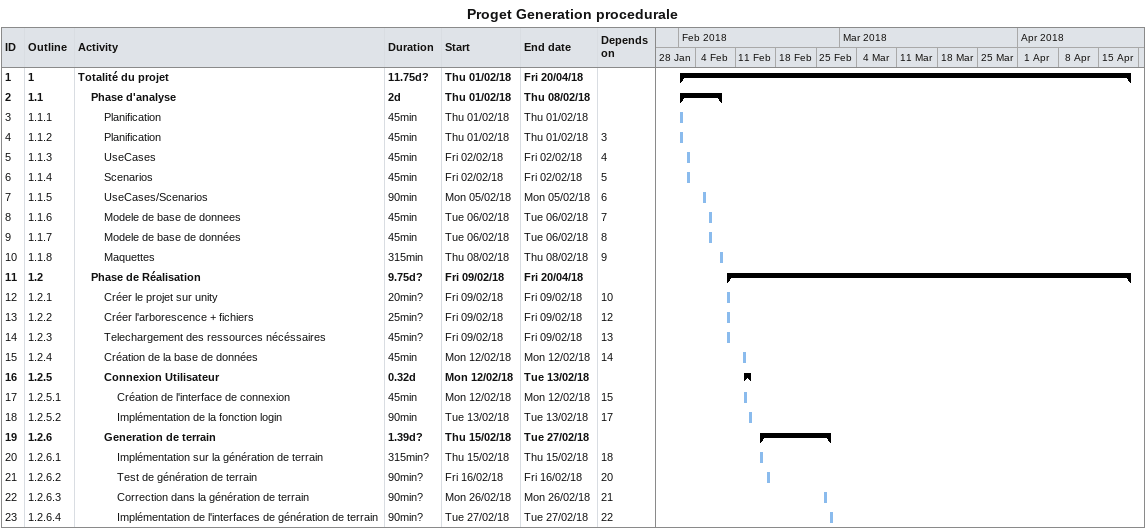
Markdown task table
Proget Generation procedurale

| ID | WBS | Task | Duration | Start | Finish | Predecessors |
|---|---|---|---|---|---|---|
| 1 | 1 | **Totalité du projet** | 11.75d? | 2018-02-01 | 2018-04-20 |  |
| 2 | 1.1 | **Phase d'analyse** | 2d | 2018-02-01 | 2018-02-08 |  |
| 3 | 1.1.1 | Planification | 45min | 2018-02-01 | 2018-02-01 |  |
| 4 | 1.1.2 | Planification | 45min | 2018-02-01 | 2018-02-01 | 3 |
| 5 | 1.1.3 | UseCases | 45min | 2018-02-02 | 2018-02-02 | 4 |
| 6 | 1.1.4 | Scenarios | 45min | 2018-02-02 | 2018-02-02 | 5 |
| 7 | 1.1.5 | UseCases/Scenarios | 90min | 2018-02-05 | 2018-02-05 | 6 |
| 8 | 1.1.6 | Modele de base de donnees | 45min | 2018-02-06 | 2018-02-06 | 7 |
| 9 | 1.1.7 | Modele de base de données | 45min | 2018-02-06 | 2018-02-06 | 8 |
| 10 | 1.1.8 | Maquettes | 315min | 2018-02-08 | 2018-02-08 | 9 |
| 11 | 1.2 | **Phase de Réalisation** | 9.75d? | 2018-02-09 | 2018-04-20 |  |
| 12 | 1.2.1 | Créer le projet sur unity | 20min? | 2018-02-09 | 2018-02-09 | 10 |
| 13 | 1.2.2 | Créer l'arborescence + fichiers | 25min? | 2018-02-09 | 2018-02-09 | 12 |
| 14 | 1.2.3 | Telechargement des ressources nécéssaires | 45min? | 2018-02-09 | 2018-02-09 | 13 |
| 15 | 1.2.4 | Création de la base de données | 45min | 2018-02-12 | 2018-02-12 | 14 |
| 16 | 1.2.5 | **Connexion Utilisateur** | 0.32d | 2018-02-12 | 2018-02-13 |  |
| 17 | 1.2.5.1 | Création de l'interface de connexion | 45min | 2018-02-12 | 2018-02-12 | 15 |
| 18 | 1.2.5.2 | Implémentation de la fonction login | 90min | 2018-02-13 | 2018-02-13 | 17 |
| 19 | 1.2.6 | **Generation de terrain** | 1.39d? | 2018-02-15 | 2018-02-27 |  |
| 20 | 1.2.6.1 | Implémentation sur la génération de terrain | 315min? | 2018-02-15 | 2018-02-15 | 18 |
| 21 | 1.2.6.2 | Test de génération de terrain | 90min? | 2018-02-16 | 2018-02-16 | 20 |
| 22 | 1.2.6.3 | Correction dans la génération de terrain | 90min? | 2018-02-26 | 2018-02-26 | 21 |
| 23 | 1.2.6.4 | Implémentation de l'interfaces de génération de terrain | 90min? | 2018-02-27 | 2018-02-27 | 22 |
